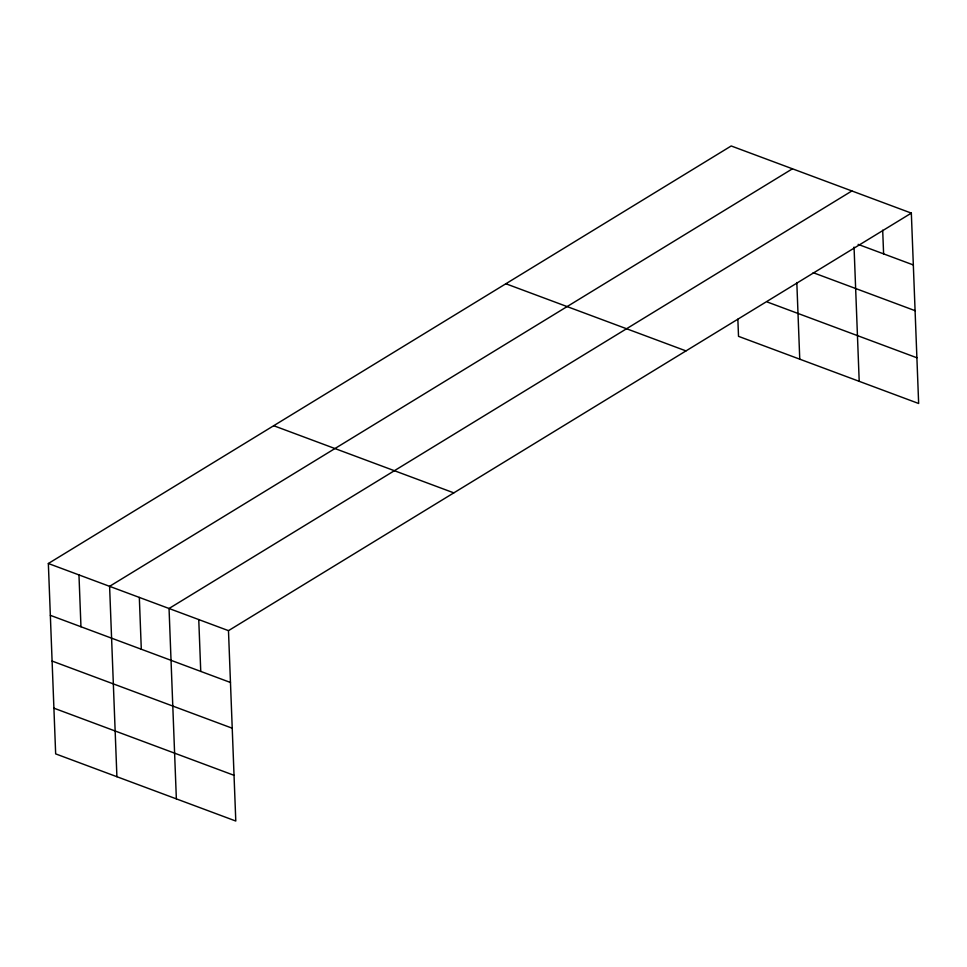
<?xml version="1.0" encoding="UTF-8"?>
<svg xmlns="http://www.w3.org/2000/svg" width="967" height="967" viewBox="0 0 967 967"><rect width="100%" height="100%" fill="white"/><g stroke="black" fill="none" stroke-linecap="round" stroke-linejoin="round"><path stroke-width="1.45" d="M911.337 213.115L228.478 630.653L235.791 821.031L55.663 753.885L48.35 563.507L731.209 145.969L911.337 213.115L918.65 403.493L738.522 336.347L737.857 319.207M792.444 168.802L109.597 586.328L116.91 776.719M851.891 190.958L169.044 608.497L176.357 798.875M858.128 244.373L913.332 264.958M813.187 272.682L915.084 310.673M767.387 302.042L916.897 357.778M505.862 283.754L685.99 350.9M273.697 425.71L453.825 492.868M48.35 563.507L228.478 630.653M50.344 615.338L230.472 682.484M52.097 661.065L232.225 728.211M53.91 708.17L234.038 775.316M882.69 230.182L883.608 253.874M854.054 247.081L859.204 381.336M796.82 282.545L799.757 359.18M198.755 619.569L200.749 671.412M139.321 597.413L141.303 649.256M78.968 574.918L80.962 626.761"/></g></svg>
